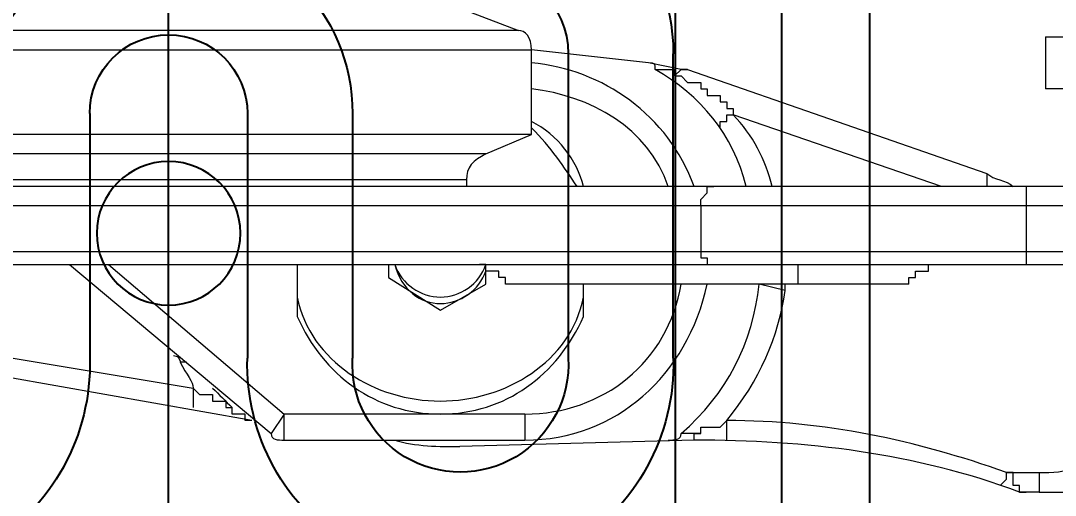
# Model space of a CAD drawing. Header units: millimetres. Extents: x 25083 to 52777, y 24772 to 45779.
# Drawn here: x 39150.2 to 39209.2, y 33899.9 to 33927.1 of the extents above; entities that cross this region are included whole.
import ezdxf

# ---------------------------------------------------------------- set-up
doc = ezdxf.new("R2010")
doc.units = ezdxf.units.MM
doc.styles.get("Standard").update_dxf_attribs({"font": ''})
doc.styles.get('Standard').set_extended_font_data('SimSun')
doc.dimstyles.new('ISO-25', dxfattribs={"dimtxt": 2.5, "dimasz": 2.5, "dimexe": 1.25, "dimexo": 0.625, "dimtad": 1, "dimtxsty": 'Standard', "dimcen": 2.5, "dimadec": 0, "dimazin": 0, "dimtfac": 1, "dimtmove": 0, "dimatfit": 3, "dimfxl": 1, "dimarcsym": 0})

# ---------------------------------------------------------------- blocks, each defined once
blk = doc.blocks.new('A$C6E4F4F8B')
for p, q in [((0, 70), (197.2, 70)), ((40.154, 63.805), (57.528, 63.805)), ((57.528, 57.805), (40.154, 57.805)), ((54.117, 45.5), (40.154, 45.5)), ((54.117, 39.5), (40.154, 39.5)), ((54.117, 30.5), (40.154, 30.5))]:
    blk.add_line(p, q)
at = {"color": 1}
for p in [(64, 63.918), (74, 63.918)]:
    blk.add_line(p, (24, 63.918), dxfattribs=at)
at = {"color": 6, "ltscale": 15}
blk.add_circle((47.282, 35), 4.1, dxfattribs=at)
blk.add_circle((47.282, 35), 4.1, dxfattribs=at)
for centre, radius, start, end in [((39.795, 51.652), 12.158, 88.3056, 271.6944), ((57.528, 52.832), 10.973, 0, 90), ((39.8, 51.652), 6.163, 86.70143, 273.29857), ((57.528, 52.832), 4.973, 0, 90), ((54.117, 35), 4.5, 270, 90), ((39.795, 18.348), 12.158, 88.3056, 271.6944)]:
    blk.add_arc(centre, radius, start, end)
at = {"ltscale": 15}
blk.add_arc((54.117, 35), 10.5, 270, 90, dxfattribs=at)
blk = doc.blocks.new('*D925')
at = {"color": 0, "lineweight": -2}
for p, q in [((29677.862, 34881.662), (29677.862, 32448.293)), ((40733.017, 34757.645), (40733.017, 32448.293)), ((29680.362, 32449.543), (40730.517, 32449.543))]:
    blk.add_line(p, q, dxfattribs=at)
at = {"color": 0}
for points in [[(29680.362, 32449.96), (29680.362, 32449.127), (29677.862, 32449.543)], [(40730.517, 32449.127), (40730.517, 32449.96), (40733.017, 32449.543)]]:
    blk.add_solid(points, dxfattribs=at)
at = {"layer": 'DEFPOINTS', "color": 0}
for p in [(29677.862, 34882.287), (40733.017, 34758.27), (40733.017, 32449.543)]:
    blk.add_point(p, dxfattribs=at)
at = {"color": 0, "insert": (35205.439, 32451.628), "char_height": 2.5, "attachment_point": 5}
blk.add_mtext('11055,15', dxfattribs=at)
blk = doc.blocks.new('zw$D2F4')
at = {"color": 7, "lineweight": 5}
for points in [[(724.893, 327.539), (732.32, 369.502)], [(732.691, 366.531), (726.75, 330.881)], [(734.548, 360.59), (734.548, 273.692)], [(737.148, 273.692), (737.148, 360.59)], [(733.805, 359.476), (733.805, 273.692)], [(738.262, 273.692), (738.262, 359.476)], [(740.118, 314.17), (740.118, 353.534)], [(741.233, 311.57), (741.233, 352.791)], [(738.633, 315.284), (738.633, 352.42)], [(746.06, 346.849), (746.06, 311.57)], [(747.174, 312.313), (747.174, 346.478)], [(733.805, 337.937), (724.15, 326.425)], [(733.805, 335.709), (725.264, 325.682)], [(726.75, 330.881), (726.378, 330.51), (726.378, 329.767), (726.007, 329.767), (726.007, 329.024), (725.635, 329.024), (725.635, 328.653)], [(726.75, 330.881), (725.635, 330.881)], [(724.893, 327.539), (724.893, 327.91), (725.264, 327.91), (725.264, 328.653), (725.635, 328.653)], [(725.264, 325.682), (724.15, 326.425)], [(723.779, 325.682), (725.264, 325.682)], [(723.779, 325.682), (723.779, 311.942)], [(725.264, 311.942), (725.264, 325.682)], [(733.805, 324.939), (730.835, 324.939)], [(723.779, 320.483), (723.779, 319.369)], [(733.063, 319.74), (731.206, 316.769)], [(733.805, 319.74), (733.063, 319.74)], [(749.031, 317.141), (747.174, 312.313)], [(731.206, 316.769), (732.691, 314.17)], [(723.779, 302.286), (723.407, 315.655)], [(738.633, 315.284), (738.262, 315.284)], [(732.691, 313.056), (733.063, 313.056), (733.063, 313.427), (733.434, 313.427), (733.434, 313.798), (733.434, 314.17), (733.805, 314.17), (733.805, 314.541)], [(732.691, 314.17), (733.434, 314.17)], [(740.118, 314.17), (741.233, 311.57)], [(732.691, 290.031), (732.691, 313.056)], [(725.264, 311.942), (723.779, 311.942)], [(741.233, 311.57), (746.06, 311.57)], [(745.318, 304.886), (746.06, 311.57)], [(730.835, 308.599), (732.691, 308.599)], [(744.946, 303.029), (745.318, 304.886)], [(744.946, 304.514), (744.946, 303.4), (744.575, 303.4)], [(724.15, 301.915), (724.15, 303.029)], [(744.575, 303.4), (744.575, 303.029), (744.203, 302.658), (744.203, 301.915), (743.832, 301.915), (743.832, 301.543), (743.461, 301.543), (743.461, 300.801), (743.089, 300.801), (743.089, 300.429), (742.718, 300.429), (742.718, 300.058), (742.347, 300.058)], [(744.575, 303.4), (744.946, 303.029), (744.946, 302.658)], [(744.575, 303.4), (744.946, 303.4)], [(744.946, 302.658), (739.004, 285.575)], [(723.779, 302.286), (724.15, 302.286), (724.15, 301.915)], [(724.15, 301.915), (724.521, 301.915), (724.521, 300.801), (724.893, 300.429)], [(734.548, 301.915), (734.177, 301.915), (734.177, 301.543), (733.805, 301.543), (733.805, 301.172)], [(737.148, 301.915), (734.548, 301.915)], [(737.148, 301.915), (737.519, 301.915), (737.89, 301.543), (738.262, 301.543), (738.262, 301.172)], [(741.604, 300.801), (741.975, 300.801), (741.975, 300.429), (742.347, 300.429), (742.347, 300.058)], [(723.779, 300.429), (724.893, 300.429)], [(738.262, 288.175), (742.347, 300.058)], [(732.32, 297.087), (732.691, 298.573)], [(732.691, 296.344), (733.805, 296.344), (733.805, 295.973)], [(732.691, 290.031), (733.063, 290.031), (733.063, 289.66), (733.434, 289.66), (733.434, 289.289), (733.434, 288.917), (733.805, 288.917), (733.805, 288.546)], [(739.004, 285.575), (738.262, 285.575)], [(721.179, 284.832), (721.551, 284.461), (721.922, 284.461)], [(720.808, 283.347), (720.808, 283.718), (721.179, 283.718), (721.179, 284.09), (721.922, 284.09), (721.922, 284.461)], [(721.922, 284.461), (721.922, 282.604)], [(720.808, 282.604), (720.808, 283.347)], [(738.262, 283.347), (733.805, 283.347)], [(721.922, 282.604), (720.808, 282.604)], [(746.803, 282.233), (743.832, 282.233)], [(743.832, 270.349), (743.832, 282.233)], [(746.803, 282.233), (746.803, 270.349)]]:
    blk.add_lwpolyline(points, dxfattribs=at)
for points in [[(728.606, 331.995), (728.606, 331.624), (728.235, 331.624), (728.235, 331.624)], [(728.235, 331.624), (727.492, 331.252), (727.121, 330.881), (726.75, 330.881)], [(728.235, 331.252), (728.235, 331.624), (728.235, 331.624), (728.235, 331.624)], [(726.75, 329.767), (726.378, 329.395), (726.007, 329.024), (725.635, 328.653)], [(724.15, 326.425), (723.779, 326.425), (723.779, 326.053), (723.779, 325.682)], [(730.835, 324.939), (727.492, 323.454), (725.264, 320.483), (725.264, 316.769)], [(731.949, 324.939), (728.235, 324.196), (726.007, 320.483), (726.007, 316.769)], [(723.779, 319.369), (723.407, 318.255), (723.407, 316.769), (723.407, 315.655)], [(733.805, 319.369), (732.32, 318.997), (731.577, 317.883), (731.577, 316.769)], [(733.805, 319.369), (732.691, 318.997), (731.949, 317.883), (731.949, 316.769)], [(725.264, 316.769), (725.264, 313.056), (727.492, 310.085), (730.835, 308.599)], [(726.007, 316.769), (726.007, 313.056), (728.235, 309.342), (731.949, 308.599)], [(731.577, 316.769), (731.577, 315.655), (732.32, 314.541), (733.434, 314.17)], [(731.949, 316.769), (731.949, 315.655), (732.691, 314.541), (733.805, 314.17)], [(740.118, 314.17), (739.747, 314.912), (739.376, 315.284), (738.633, 315.284)], [(723.779, 311.942), (723.779, 306.743), (727.492, 302.658), (732.691, 301.543)], [(725.264, 311.942), (725.264, 307.485), (728.235, 303.772), (732.691, 303.029)], [(746.06, 311.57), (746.803, 311.57), (747.174, 311.942), (747.174, 312.313)], [(738.262, 302.286), (742.347, 303.772), (744.946, 307.485), (745.318, 311.57)], [(738.262, 303.772), (741.604, 304.886), (743.461, 308.228), (743.832, 311.57)], [(738.262, 308.599), (739.747, 308.971), (741.233, 310.085), (741.975, 311.57)], [(738.262, 308.971), (739.376, 309.713), (740.49, 310.456), (741.604, 311.57)], [(744.946, 304.514), (745.318, 304.514), (745.318, 304.514), (745.318, 304.886)], [(738.262, 299.315), (741.233, 300.058), (743.461, 301.915), (744.946, 304.514)], [(723.779, 303.772), (723.779, 303.4), (723.779, 303.029), (724.15, 303.029)], [(724.15, 303.029), (726.378, 300.429), (729.349, 298.944), (732.691, 298.573)], [(744.946, 302.658), (744.946, 302.658), (744.946, 303.029), (744.946, 303.029)], [(720.808, 283.718), (723.036, 289.66), (723.779, 295.973), (723.779, 302.286)], [(721.922, 284.461), (723.779, 289.66), (724.893, 294.859), (724.893, 300.429)], [(724.893, 300.429), (727.121, 298.573), (729.72, 297.459), (732.32, 297.087)], [(738.262, 297.83), (739.747, 298.201), (741.233, 298.944), (742.347, 300.058)], [(732.32, 297.087), (732.691, 297.087), (732.691, 297.087), (732.691, 297.087)], [(739.004, 285.575), (738.633, 285.204), (738.633, 284.461), (738.262, 284.09)], [(720.808, 283.718), (720.808, 283.718), (720.808, 283.718), (720.808, 283.347)], [(720.808, 282.604), (720.808, 281.861), (720.808, 281.119), (720.808, 280.005)], [(721.922, 282.604), (721.922, 281.861), (721.922, 281.119), (722.293, 280.376)]]:
    blk.add_open_spline(points, degree=3, dxfattribs=at)
blk = doc.blocks.new('zw$50CE')
blk.add_blockref('zw$D2F4', (22.01, 103.569))

msp = doc.modelspace()

# ---------------------------------------------------------------- linework, layer by layer
msp.add_line((39158.63, 33290.649), (39158.63, 34123.983))
at = {"ltscale": 15}
msp.add_lwpolyline([(39118.63, 33273.983), (39118.63, 34140.649), (39198.63, 34140.649), (39198.63, 33273.983)], close=True, dxfattribs=at)

# ---------------------------------------------------------------- block references
at = {"rotation": 90}
msp.add_blockref('zw$50CE', (39594.481, 33157.316), dxfattribs=at)
at = {"xscale": -1, "rotation": 269.9999999999999}
msp.add_blockref('A$C6E4F4F8B', (39123.63, 33867.633), dxfattribs=at)

# ---------------------------------------------------------------- dimensions: what is measured, and where the dimension line sits
dim = msp.add_linear_dim(base=(40733.0166, 32449.5434), p1=(29677.8617, 34882.2868), p2=(40733.0166, 34758.2702), dimstyle='ISO-25')
dim.commit()
dim.dimension.update_dxf_attribs({"geometry": '*D925', "text_midpoint": (35205.4391, 32449.5434), "dimtype": 160})

doc.saveas('drawing.dxf')
